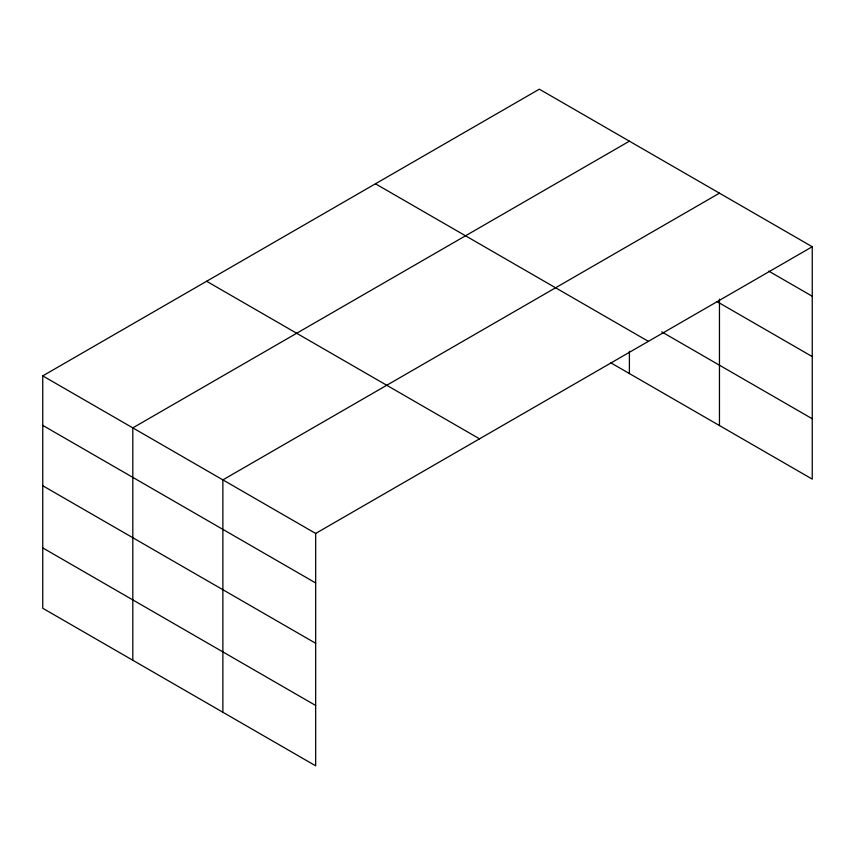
<?xml version="1.0" encoding="UTF-8"?>
<svg xmlns="http://www.w3.org/2000/svg" width="855" height="855" viewBox="0 0 855 855"><rect width="100%" height="100%" fill="white"/><g stroke="black" fill="none" stroke-linecap="round" stroke-linejoin="round"><path stroke-width="1.28" d="M42.75 375.879L315.666 533.445L315.666 765.823L42.75 608.258L42.75 375.879L539.334 89.177L812.25 246.742L812.25 479.121L610.919 362.883M629.398 141.182L132.814 427.874L132.814 660.252M719.461 193.177L222.877 479.879L222.877 712.247M315.666 533.445L812.25 246.742M768.72 271.11L812.25 296.247M717.153 301.687L812.25 356.599M661.727 331.868L812.25 418.768M375.463 183.793L648.379 341.359M206.621 281.274L479.537 438.839M42.75 425.384L315.666 582.95M42.75 485.726L315.666 643.291M42.75 547.905L315.666 705.471M719.461 299.09L719.461 425.544M629.398 351.245L629.398 373.55"/></g></svg>
